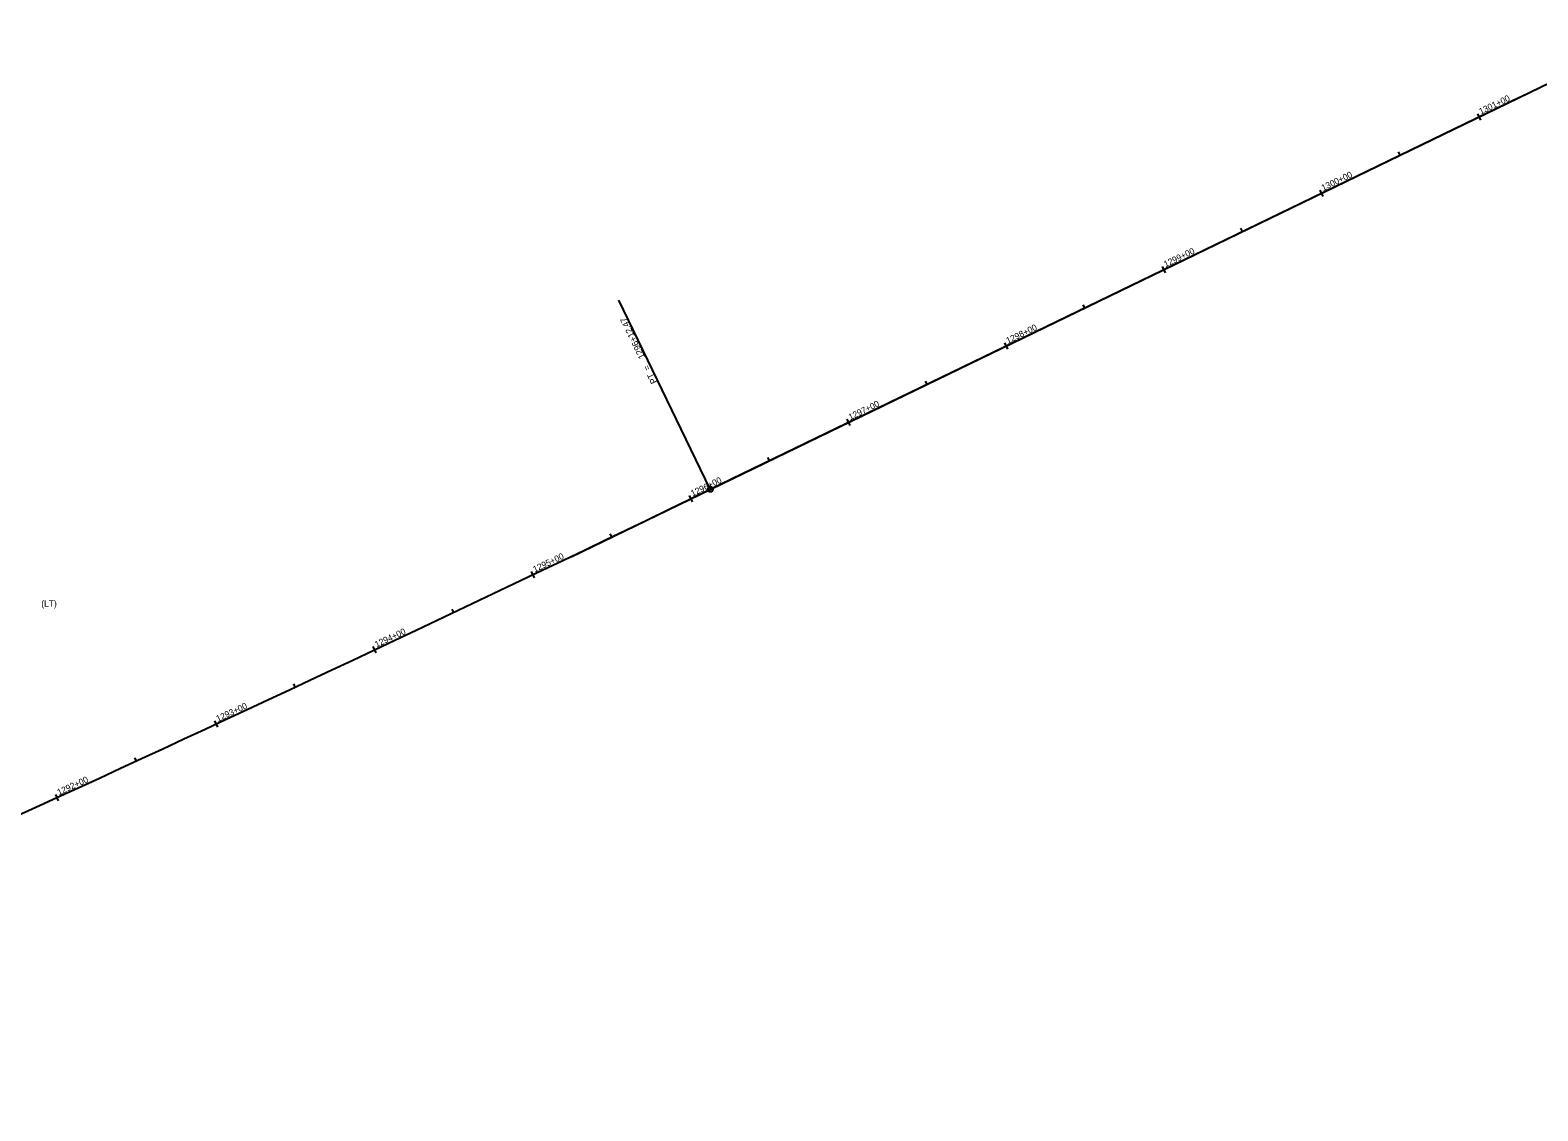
# Model space of a CAD drawing. Extents: x 1732762 to 1737895, y 481550 to 484071.
# Drawn here: x 1734528 to 1735389, y 482157 to 482774 of the extents above; entities that cross this region are included whole.
import ezdxf

# ---------------------------------------------------------------- set-up
doc = ezdxf.new("R2010")
doc.units = 0
for name, color, linetype in [('D_Roadway_Centerline', 7, 'Continuous'), ('D_Roadway_Centerline_CurveData', 7, 'Continuous'), ('D_Roadway_Centerline_Flags', 7, 'Continuous'), ('D_Roadway_Centerline_Text', 7, 'Continuous'), ('Default', 7, 'Continuous')]:
    doc.layers.add(name, color=color, linetype=linetype)

msp = doc.modelspace()

# ---------------------------------------------------------------- linework, layer by layer
at = {"layer": 'D_Roadway_Centerline'}
for p, q in [((1734837, 482473.52), (1737627.53, 483825.22)), ((1734916.47, 482512.02), (1737557.34, 483791.22)), ((1734916.47, 482512.02), (1737557.34, 483791.22))]:
    msp.add_line(p, q, dxfattribs=at)
msp.add_arc((1726197.71, 500511.55), 20000, 293.406037, 295.845003, dxfattribs=at)
msp.add_arc((1726197.71, 500511.55), 20000, 293.406037, 295.845003, dxfattribs=at)
msp.add_arc((1726197.71, 500511.55), 20000, 293.406037, 295.845003, dxfattribs=at)
at = {"layer": 'D_Roadway_Centerline_Flags'}
for p, q in [((1734916.47, 482512.02), (1734864.16, 482620.01)), ((1734864.16, 482620.01), (1734864.16, 482620.01)), ((1734916.47, 482512.02), (1734916.47, 482512.02))]:
    msp.add_line(p, q, dxfattribs=at)
msp.add_circle((1734916.47, 482512.02), 1.5, dxfattribs=at)
at = {"layer": 'D_Roadway_Centerline_Text'}
for p, q in [((1735354.36, 482726.36), (1735356.11, 482722.76)), ((1735310.24, 482702.75), (1735309.36, 482704.56)), ((1735264.37, 482682.76), (1735266.11, 482679.17)), ((1735220.24, 482659.16), (1735219.37, 482660.97)), ((1735174.37, 482639.17), (1735176.11, 482635.57)), ((1735130.25, 482615.56), (1735129.37, 482617.37)), ((1735084.37, 482595.58), (1735086.11, 482591.98)), ((1735040.25, 482571.97), (1735039.37, 482573.78)), ((1734994.37, 482551.98), (1734996.12, 482548.38)), ((1734950.25, 482528.38), (1734949.37, 482530.19)), ((1734904.37, 482508.39), (1734906.12, 482504.79)), ((1734860.21, 482484.87), (1734859.34, 482486.68)), ((1734814.25, 482465.08), (1734815.97, 482461.48)), ((1734769.97, 482441.78), (1734769.11, 482443.6)), ((1734723.91, 482422.23), (1734725.62, 482418.61)), ((1734679.51, 482399.15), (1734678.66, 482400.97)), ((1734633.36, 482379.82), (1734635.05, 482376.2)), ((1734588.85, 482356.97), (1734588, 482358.79)), ((1734542.59, 482337.87), (1734544.26, 482334.24))]:
    msp.add_line(p, q, dxfattribs=at)
at = {"layer": 'Default'}
msp.add_line((1735197.91, 482648.34), (1735378.43, 482735.78), dxfattribs=at)

# ---------------------------------------------------------------- texts
at = {"layer": 'D_Roadway_Centerline_CurveData'}
msp.add_text(' (LT)', height=3.6, dxfattribs=at).set_placement((1734533.23, 482445))
at = {"layer": 'D_Roadway_Centerline_Flags'}
for s, p in [('1296+12.47', (1734879.25, 482587.49)), (' = ', (1734883.08, 482579.59)), ('PT', (1734886.15, 482573.25))]:
    msp.add_text(s, height=3.6, rotation=115.845, dxfattribs=at).set_placement(p)
at = {"layer": 'D_Roadway_Centerline_Text'}
for s, rotation, p in [('1301+00', 25.845, (1735356.38, 482725.77)), ('1300+00', 25.845, (1735266.38, 482682.18)), ('1299+00', 25.845, (1735176.39, 482638.58)), ('1298+00', 25.845, (1735086.39, 482594.99)), ('1297+00', 25.845, (1734996.39, 482551.39)), ('1296+00', 25.80928, (1734906.39, 482507.8)), ('1295+00', 25.52281, (1734816.27, 482464.48)), ('1294+00', 25.23633, (1734725.92, 482421.62)), ('1293+00', 24.94985, (1734635.37, 482379.2)), ('1292+00', 24.66337, (1734544.6, 482337.24))]:
    msp.add_text(s, height=3.6, rotation=rotation, dxfattribs=at).set_placement(p)

doc.saveas('drawing.dxf')
